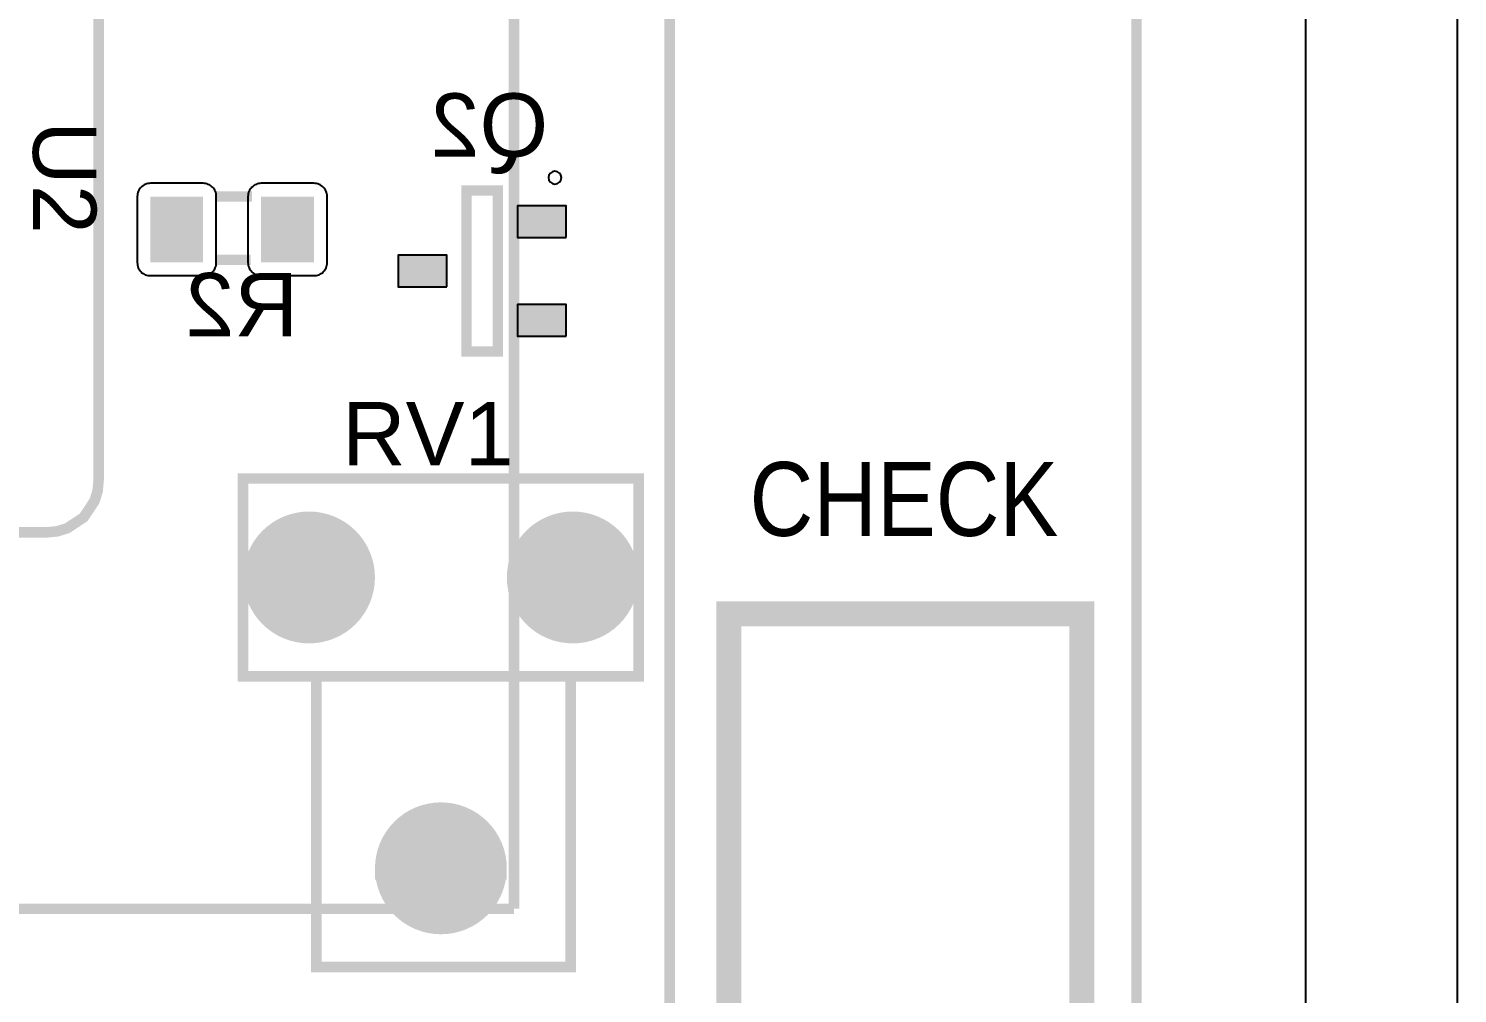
# Model space of a CAD drawing. Header units: inches. Extents: x 15 to 148, y 10 to 111.
# Drawn here: x 141.932 to 144.37, y 98.247 to 99.892 of the extents above; entities that cross this region are included whole.
import ezdxf

# ---------------------------------------------------------------- set-up
doc = ezdxf.new("R2010")
doc.units = ezdxf.units.IN
doc.header["$MEASUREMENT"] = 0
doc.layers.add('BLK_12AWG', color=7, linetype='Continuous')

# ---------------------------------------------------------------- blocks, each defined once
blk = doc.blocks.new('RPAD')
blk.add_trace([(-0.5, -0.5), (-0.5, 0.5), (0.5, -0.5), (0.5, 0.5)])
blk = doc.blocks.new('EPAD')
at = {"const_width": 0.5}
blk.add_lwpolyline([(-0.25, 0, 1), (0.25, 0, 1)], format="xyb", close=True, dxfattribs=at)
blk = doc.blocks.new('CIELEC-CFLH-V0016')
for points, const_width in [([(118.2263, 100.8837), (123.5652, 100.8837), (123.5652, 104.36), (118.2263, 104.36), (118.2263, 100.8837)], 0.008), ([(118.2263, 100.8837), (123.5652, 100.8837), (123.5652, 104.36), (118.2263, 104.36), (118.2263, 100.8837)], 0.008), ([(118.2263, 100.8837), (123.5652, 100.8837), (123.5652, 104.36), (118.2263, 104.36), (118.2263, 100.8837)], 0.008), ([(118.5803, 103.7368), (118.5803, 100.9809)], 0.008), ([(118.5803, 103.7368), (118.5803, 100.9809)], 0.008), ([(118.5803, 103.7368), (118.5803, 100.9809)], 0.008), ([(118.6984, 103.412), (118.6984, 101.3057)], 0.008), ([(118.6984, 103.412), (118.6984, 101.3057)], 0.008), ([(118.6984, 103.412), (118.6984, 101.3057)], 0.008), ([(119.0134, 103.0872), (119.0134, 101.6305), (119.0141, 101.6225), (119.0164, 101.615), (119.0247, 101.6025), (119.0372, 101.5942), (119.0447, 101.5919), (119.0527, 101.5911), (121.7693, 101.5911)], 0.008), ([(119.0134, 103.0872), (119.0134, 101.6305), (119.0141, 101.6225), (119.0164, 101.615), (119.0247, 101.6025), (119.0372, 101.5942), (119.0447, 101.5919), (119.0527, 101.5911), (121.7693, 101.5911)], 0.008), ([(119.0134, 103.0872), (119.0134, 101.6305), (119.0141, 101.6225), (119.0164, 101.615), (119.0247, 101.6025), (119.0372, 101.5942), (119.0447, 101.5919), (119.0527, 101.5911), (121.7693, 101.5911)], 0.008), ([(118.7106, 101.7281), (118.7343, 101.7281), (118.7343, 101.8502), (118.7106, 101.8502), (118.7106, 101.7281)], 0.00787), ([(118.7106, 101.7281), (118.7343, 101.7281), (118.7343, 101.8502), (118.7106, 101.8502), (118.7106, 101.7281)], 0.00787), ([(118.7106, 101.7281), (118.7343, 101.7281), (118.7343, 101.8502), (118.7106, 101.8502), (118.7106, 101.7281)], 0.00787), ([(118.9251, 101.8457), (118.8971, 101.8457)], 0.008), ([(118.9251, 101.8457), (118.8971, 101.8457)], 0.008), ([(118.9251, 101.8457), (118.8971, 101.8457)], 0.008), ([(118.9251, 101.7977), (118.8981, 101.7977)], 0.008), ([(118.9251, 101.7977), (118.8981, 101.7977)], 0.008), ([(118.9251, 101.7977), (118.8981, 101.7977)], 0.008), ([(118.6038, 101.4819), (118.9038, 101.4819), (118.9038, 101.6319), (118.6038, 101.6319), (118.6038, 101.4819)], 0.008), ([(118.6038, 101.4819), (118.9038, 101.4819), (118.9038, 101.6319), (118.6038, 101.6319), (118.6038, 101.4819)], 0.008), ([(118.6038, 101.4819), (118.9038, 101.4819), (118.9038, 101.6319), (118.6038, 101.6319), (118.6038, 101.4819)], 0.008), ([(118.2677, 101.1238), (118.5355, 101.1238), (118.5355, 101.5293), (118.2677, 101.5293), (118.2677, 101.1238)], 0.019), ([(118.2677, 101.1238), (118.5355, 101.1238), (118.5355, 101.5293), (118.2677, 101.5293), (118.2677, 101.1238)], 0.019), ([(118.2677, 101.1238), (118.5355, 101.1238), (118.5355, 101.5293), (118.2677, 101.5293), (118.2677, 101.1238)], 0.019), ([(118.6554, 101.2616), (118.8483, 101.2616), (118.8483, 101.4821), (118.6554, 101.4821), (118.6554, 101.2616)], 0.008), ([(118.6554, 101.2616), (118.8483, 101.2616), (118.8483, 101.4821), (118.6554, 101.4821), (118.6554, 101.2616)], 0.008), ([(118.6554, 101.2616), (118.8483, 101.2616), (118.8483, 101.4821), (118.6554, 101.4821), (118.6554, 101.2616)], 0.008), ([(118.7038, 101.3319), (118.8038, 101.3319)], 0.008), ([(118.7038, 101.3319), (118.8038, 101.3319)], 0.008), ([(118.7038, 101.3319), (118.8038, 101.3319)], 0.008), ([(118.6984, 101.3057), (122.1236, 101.3057)], 0.008), ([(118.6984, 101.3057), (122.1236, 101.3057)], 0.008), ([(118.6984, 101.3057), (122.1236, 101.3057)], 0.008)]:
    blk.add_lwpolyline(points, dxfattribs=dict(const_width=const_width))
for points in [[(118.8901, 101.7857), (118.8501, 101.7857), (118.8491, 101.7857), (118.8481, 101.7859), (118.8471, 101.7861), (118.8462, 101.7864), (118.8453, 101.7869), (118.8445, 101.7873), (118.8437, 101.7879), (118.843, 101.7886), (118.8423, 101.7893), (118.8418, 101.79), (118.8413, 101.7909), (118.8409, 101.7917), (118.8405, 101.7927), (118.8403, 101.7936), (118.8401, 101.7946), (118.8401, 101.7957), (118.8401, 101.8457), (118.8401, 101.8467), (118.8403, 101.8477), (118.8405, 101.8487), (118.8409, 101.8496), (118.8413, 101.8505), (118.8418, 101.8513), (118.8423, 101.8521), (118.843, 101.8528), (118.8437, 101.8534), (118.8445, 101.854), (118.8453, 101.8545), (118.8462, 101.8549), (118.8471, 101.8552), (118.8481, 101.8555), (118.8491, 101.8556), (118.8501, 101.8557), (118.8901, 101.8557), (118.8911, 101.8556), (118.8921, 101.8555), (118.8931, 101.8552), (118.894, 101.8549), (118.8949, 101.8545), (118.8957, 101.854), (118.8965, 101.8534), (118.8972, 101.8528), (118.8978, 101.8521), (118.8984, 101.8513), (118.8989, 101.8505), (118.8993, 101.8496), (118.8997, 101.8487), (118.8999, 101.8477), (118.9, 101.8467), (118.9001, 101.8457), (118.9001, 101.7957), (118.9, 101.7946), (118.8999, 101.7936), (118.8997, 101.7927), (118.8993, 101.7917), (118.8989, 101.7909), (118.8984, 101.79), (118.8978, 101.7893), (118.8972, 101.7886), (118.8965, 101.7879), (118.8957, 101.7873), (118.8949, 101.7869), (118.894, 101.7864), (118.8931, 101.7861), (118.8921, 101.7859), (118.8911, 101.7857), (118.8901, 101.7857)], [(118.9741, 101.7857), (118.9341, 101.7857), (118.9331, 101.7857), (118.9321, 101.7859), (118.9311, 101.7861), (118.9302, 101.7864), (118.9293, 101.7869), (118.9285, 101.7873), (118.9277, 101.7879), (118.927, 101.7886), (118.9263, 101.7893), (118.9258, 101.79), (118.9253, 101.7909), (118.9249, 101.7917), (118.9245, 101.7927), (118.9243, 101.7936), (118.9241, 101.7946), (118.9241, 101.7957), (118.9241, 101.8457), (118.9241, 101.8467), (118.9243, 101.8477), (118.9245, 101.8487), (118.9249, 101.8496), (118.9253, 101.8505), (118.9258, 101.8513), (118.9263, 101.8521), (118.927, 101.8528), (118.9277, 101.8534), (118.9285, 101.854), (118.9293, 101.8545), (118.9302, 101.8549), (118.9311, 101.8552), (118.9321, 101.8555), (118.9331, 101.8556), (118.9341, 101.8557), (118.9741, 101.8557), (118.9751, 101.8556), (118.9761, 101.8555), (118.9771, 101.8552), (118.978, 101.8549), (118.9789, 101.8545), (118.9797, 101.854), (118.9805, 101.8534), (118.9812, 101.8528), (118.9818, 101.8521), (118.9824, 101.8513), (118.9829, 101.8505), (118.9833, 101.8496), (118.9837, 101.8487), (118.9839, 101.8477), (118.984, 101.8467), (118.9841, 101.8457), (118.9841, 101.7957), (118.984, 101.7946), (118.9839, 101.7936), (118.9837, 101.7927), (118.9833, 101.7917), (118.9829, 101.7909), (118.9824, 101.79), (118.9818, 101.7893), (118.9812, 101.7886), (118.9805, 101.7879), (118.9797, 101.7873), (118.9789, 101.7869), (118.978, 101.7864), (118.9771, 101.7861), (118.9761, 101.7859), (118.9751, 101.7857), (118.9741, 101.7857)], [(118.6587, 101.8146), (118.6587, 101.8386), (118.6957, 101.8386), (118.6957, 101.8146), (118.6587, 101.8146)], [(118.7492, 101.7772), (118.7492, 101.8012), (118.7862, 101.8012), (118.7862, 101.7772), (118.7492, 101.7772)], [(118.6587, 101.7398), (118.6587, 101.7638), (118.6957, 101.7638), (118.6957, 101.7398), (118.6587, 101.7398)]]:
    blk.add_lwpolyline(points, close=True)
blk.add_circle((118.6673, 101.86), 0.00492)
blk.add_circle((118.6673, 101.86), 0.00492)
blk.add_circle((118.6673, 101.86), 0.00492)
for p, xscale, yscale, rotation in [((118.8701, 101.8207), 0.04, 0.05, 180), ((118.9541, 101.8207), 0.04, 0.05, 180), ((118.6772, 101.8266), 0.024, 0.037, 90), ((118.7677, 101.7892), 0.024, 0.037, 90), ((118.6772, 101.7518), 0.024, 0.037, 90)]:
    blk.add_blockref('RPAD', p, dxfattribs=dict(xscale=xscale, yscale=yscale, rotation=rotation))
at = {"xscale": 0.1, "yscale": 0.1}
for p in [(118.6538, 101.5569), (118.8538, 101.5569), (118.7538, 101.3364)]:
    blk.add_blockref('EPAD', p, dxfattribs=at)
at = {"width": 1.041667}
for s, p in [('Q2', (118.6725, 101.8759)), ('Q2', (118.6725, 101.8759)), ('Q2', (118.6725, 101.8759)), ('R2', (118.8621, 101.7397)), ('R2', (118.8621, 101.7397)), ('R2', (118.8621, 101.7397))]:
    blk.add_text(s, height=0.048, dxfattribs=at).set_placement(p)
at = {"text_generation_flag": 2, "width": 1.041667}
blk.add_text('U2', height=0.048, rotation=90, dxfattribs=at).set_placement((119.0631, 101.9029))
blk.add_text('U2', height=0.048, rotation=90, dxfattribs=at).set_placement((119.0631, 101.9029))
blk.add_text('U2', height=0.048, rotation=90, dxfattribs=at).set_placement((119.0631, 101.9029))
at = {"text_generation_flag": 2}
for s, height, width, p in [('RV1', 0.048, 1.041667, (118.8288, 101.6419)), ('RV1', 0.048, 1.041667, (118.8288, 101.6419)), ('RV1', 0.048, 1.041667, (118.8288, 101.6419)), ('CHECK', 0.056, 0.892857, (118.5197, 101.5884)), ('CHECK', 0.056, 0.892857, (118.5197, 101.5884)), ('CHECK', 0.056, 0.892857, (118.5197, 101.5884))]:
    blk.add_text(s, height=height, dxfattribs=dict(at, width=width)).set_placement(p)

msp = doc.modelspace()

# ---------------------------------------------------------------- linework, layer by layer
at = {"layer": 'BLK_12AWG'}
for p, q in [((144.3704, 96.9284), (144.3704, 107.6822)), ((144.1115, 97.2269), (144.1115, 106.8944))]:
    msp.add_line(p, q, dxfattribs=at)

# ---------------------------------------------------------------- block references
at = {"layer": 'BLK_12AWG', "xscale": -2.25, "yscale": 2.25, "zscale": 2.25}
msp.add_blockref('CIELEC-CFLH-V0016', (409.832, -129.5468), dxfattribs=at)

doc.saveas('drawing.dxf')
